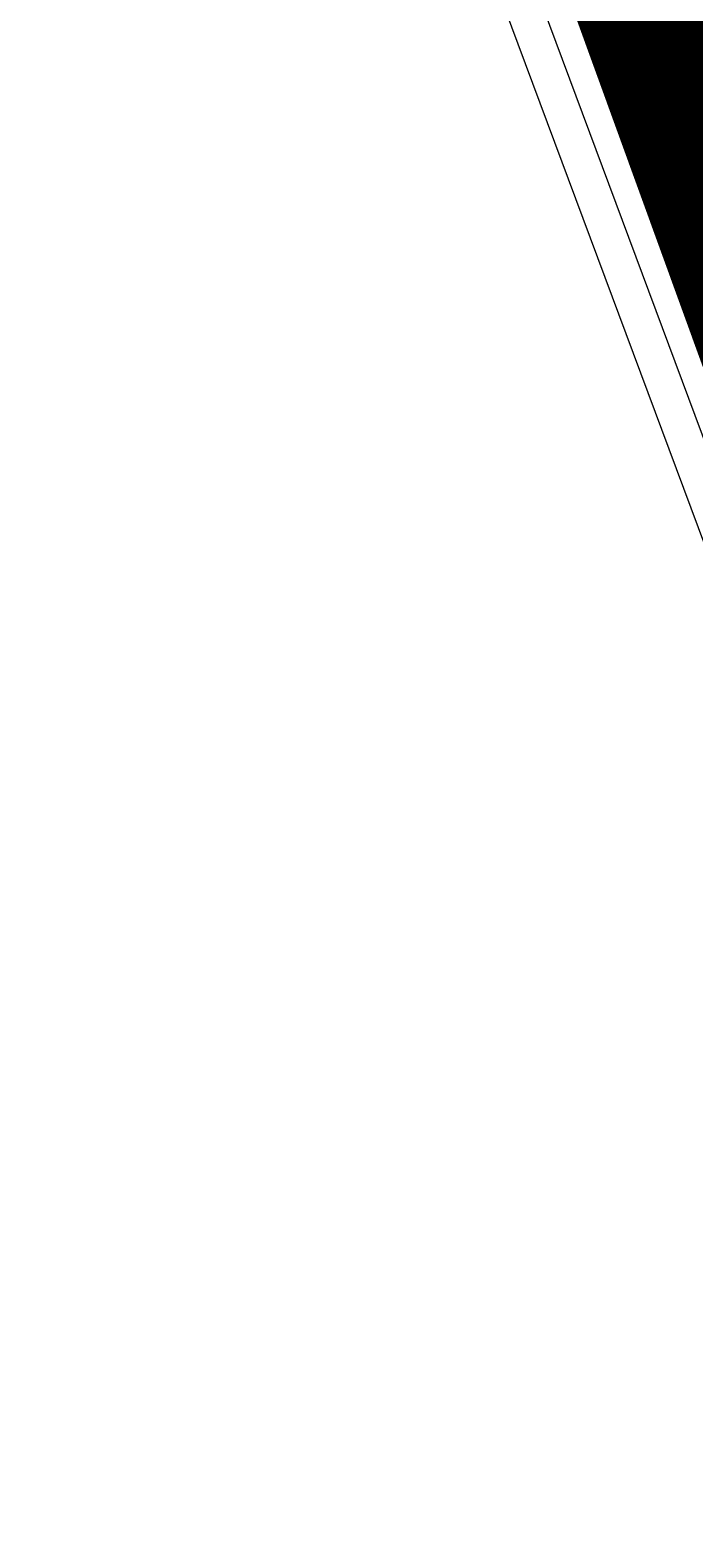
# Model space of a CAD drawing. Extents: x 12199666 to 24617114, y 1197707 to 2548648.
# Drawn here: x 12291023.2 to 12291059.8, y 1279380 to 1279462.4 of the extents above; entities that cross this region are included whole.
import ezdxf

# ---------------------------------------------------------------- set-up
doc = ezdxf.new("R2010")
doc.units = 0
doc.header["$LTSCALE"] = 10
doc.header["$MEASUREMENT"] = 0
doc.layers.add('TX-PLAN-T1-F11$0$_EDO-ALUMINIUM-SECTION', color=90, linetype='Continuous', lineweight=30)
doc.layers.add('TX-PLAN-T1-F11$0$bangong', color=5, linetype='Continuous', true_color=0x0000ff)
doc.layers.add('TX-PLAN-T1-F11$0$F-Alum', color=4, linetype='Continuous')

# ---------------------------------------------------------------- blocks, each defined once
blk = doc.blocks.new('TX-PLAN-T1-F11$0$TY001')
at = {"layer": 'TX-PLAN-T1-F11$0$F-Alum'}
blk.add_lwpolyline([(495.5832769325934, -601.067196193093), (495.5832769325934, -601.0671961930348), (474.8020190792158, -613.0729998740571), (474.8020190792158, -613.0729998739698), (386.1010766436812, -664.3175448094407)], dxfattribs=at)
blk.add_lwpolyline([(385.3697887959424, -667.0497999373765), (477.5342742071953, -613.8042877217376), (477.5342742069624, -613.8042877217231), (494.8519890848547, -603.7994513208541), (494.8519890848547, -603.7994513208978), (515.2526503666304, -592.0135269059829), (509.2227795810904, -581.5762165036285), (508.3568938372191, -582.0764583237324), (509.5112178020645, -584.0745173121395), (507.7794463143218, -585.0750009522017, 1), (508.7799299543258, -586.8067724399589), (509.6458156981971, -586.3065306199424), (512.5203952384181, -591.2822390548536), (509.9227380075026, -592.7829645162565), (509.9227380093653, -592.7829645187594), (512.5203952402808, -591.2822390573419), (512.520395238651, -591.2822390583169), (495.5832769325934, -601.067196193093)], format="xyb", dxfattribs=at)
blk = doc.blocks.new('TX-PLAN-T1-F11$0$A$C21521A5F')
at = {"rotation": 90}
blk.add_blockref('TX-PLAN-T1-F11$0$TY001', (388.7170751225203, 260.2197571247816, 0.0004146164392175001), dxfattribs=at)
blk = doc.blocks.new('TX-PLAN-T1-F11$0$标准层幕墙0118')
at = {"color": 3, "rotation": 180}
blk.add_blockref('TX-PLAN-T1-F11$0$A$C21521A5F', (-5561.283235622803, 27660.21975712452, -0.0004146164392191662), dxfattribs=at)
blk = doc.blocks.new('TX-PLAN-T1-F11')
at = {"layer": 'TX-PLAN-T1-F11$0$bangong', "const_width": 100}
blk.add_lwpolyline([(12291477.37825624, 1278441.748638018), (12291073.18460548, 1279554.791906729), (12291055.47020126, 1279602.317884226), (12291744.74105151, 1279858.722251611), (12291748.34112883, 1279863.379635437), (12291726.92175591, 1279920.845673973), (12291322.72810515, 1281033.888942685), (12291305.01370093, 1281081.414920182), (12291994.28455118, 1281337.819287567), (12291997.8846285, 1281342.476671393), (12291976.46525558, 1281399.942709929), (12291572.27160482, 1282512.98597864), (12291554.5572006, 1282560.511956137), (12292243.82805085, 1282816.916323522), (12292247.42812817, 1282821.573707348), (12292226.00875525, 1282879.039745884), (12291821.81510449, 1283992.083014595), (12291804.10070027, 1284039.608992093), (12292498.03978862, 1284297.749914325), (12292471.61357533, 1284357.150512128), (12292069.39967108, 1285285.845163665)], dxfattribs=at)
at = {"layer": 'TX-PLAN-T1-F11$0$_EDO-ALUMINIUM-SECTION', "rotation": 350.4236156863823}
blk.add_blockref('TX-PLAN-T1-F11$0$标准层幕墙0118', (12293055.45042718, 1251790.443008234), dxfattribs=at)

msp = doc.modelspace()

# ---------------------------------------------------------------- block references
msp.add_blockref('TX-PLAN-T1-F11', (0, 0))

doc.saveas('drawing.dxf')
